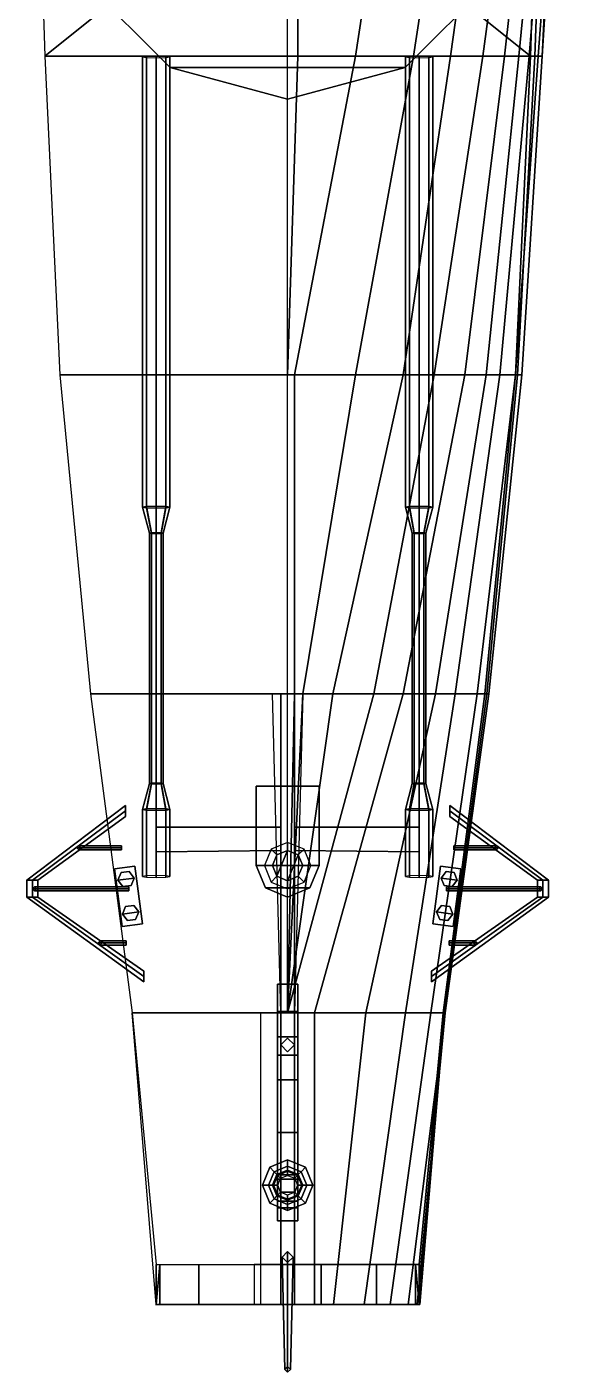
# Model space of a CAD drawing. Extents: x -4.1 to 4.7, y -49.9 to 48.9.
# Drawn here: x -3.81 to 4.01, y -49.92 to -30.26 of the extents above; entities that cross this region are included whole.
import ezdxf

# ---------------------------------------------------------------- set-up
doc = ezdxf.new("R2010")
doc.units = 0
doc.layers.get('0').update_dxf_attribs({"linetype": 'CONTINUOUS'})
doc.layers.add('DECK', color=3, linetype='CONTINUOUS')
doc.layers.add('SUPERSTRUCTURE', color=2, linetype='CONTINUOUS')

msp = doc.modelspace()

# ---------------------------------------------------------------- linework, layer by layer
for points in [[(0, -30.69, -2.18), (0, -26.03, -2.72), (0.15, -26.03, -2.69), (0.15, -30.69, -2.15)], [(0.15, -30.69, -2.15), (0.15, -26.03, -2.69), (1.7, -26.03, -2.31), (0.99, -30.69, -1.98)], [(0.99, -30.69, -1.98), (1.7, -26.03, -2.31), (2.55, -26.03, -1.96), (1.84, -30.69, -1.75)], [(1.84, -30.69, -1.75), (2.55, -26.03, -1.96), (3.03, -26.03, -1.65), (2.38, -30.69, -1.51)], [(2.38, -30.69, -1.51), (3.03, -26.03, -1.65), (3.48, -26.03, -1.16), (2.85, -30.69, -1.16)], [(2.85, -30.69, -1.16), (3.48, -26.03, -1.16), (3.69, -26.03, -0.83), (3.17, -30.69, -0.83)], [(3.17, -30.69, -0.83), (3.69, -26.03, -0.83), (3.83, -26.03, -0.53), (3.38, -30.69, -0.53)], [(3.38, -30.69, -0.53), (3.83, -26.03, -0.53), (3.91, -26.03, -0.25), (3.53, -30.69, -0.25)], [(3.53, -30.69, -0.25), (3.91, -26.03, -0.25), (4.01, -26.03, 0.25), (3.66, -30.69, 0.25)], [(3.61, -30.69, 2.2), (3.78, -26.03, 2.2), (3.7, -26.03, 2.43), (3.55, -30.69, 2.47)], [(3.55, -30.69, 2.47), (3.7, -26.03, 2.43), (3.7, -26.03, 2.52), (3.55, -30.69, 2.56)], [(3.72, -30.69, 1.35), (3.95, -26.03, 1.35), (3.78, -26.03, 2.2), (3.61, -30.69, 2.2)], [(3.66, -30.69, 0.25), (4.01, -26.03, 0.25), (4.01, -26.03, 0.77), (3.72, -30.69, 0.77)], [(3.72, -30.69, 0.77), (4.01, -26.03, 0.77), (3.95, -26.03, 1.35), (3.72, -30.69, 1.35)], [(-2.061, -37.271, -2.065), (-2.12, -37.281, -1.923), (-2.12, -30.707, -1.464), (-2.061, -30.697, -1.605)], [(-2.12, -37.281, -1.923), (-2.061, -37.291, -1.782), (-2.061, -30.717, -1.323), (-2.12, -30.707, -1.464)], [(-1.92, -37.267, -2.123), (-2.061, -37.271, -2.065), (-2.061, -30.697, -1.605), (-1.92, -30.693, -1.663)], [(-2.061, -37.291, -1.782), (-1.92, -37.295, -1.724), (-1.92, -30.721, -1.264), (-2.061, -30.717, -1.323)], [(-1.779, -37.271, -2.065), (-1.92, -37.267, -2.123), (-1.92, -30.693, -1.663), (-1.779, -30.697, -1.605)], [(-1.92, -37.295, -1.724), (-1.779, -37.291, -1.782), (-1.779, -30.717, -1.323), (-1.92, -30.721, -1.264)], [(-1.72, -37.281, -1.923), (-1.779, -37.271, -2.065), (-1.779, -30.697, -1.605), (-1.72, -30.707, -1.464)], [(-1.779, -37.291, -1.782), (-1.72, -37.281, -1.923), (-1.72, -30.707, -1.464), (-1.779, -30.717, -1.323)], [(0, -35.35, -1.68), (0.15, -30.69, -2.15), (0.99, -30.69, -1.98), (0.1, -35.35, -1.67)], [(0, -35.35, -1.68), (0, -30.69, -2.18), (0.15, -30.69, -2.15), (0, -35.35, -1.68)], [(0.1, -35.35, -1.67), (0.99, -30.69, -1.98), (1.84, -30.69, -1.75), (0.99, -35.35, -1.51)], [(0.99, -35.35, -1.51), (1.84, -30.69, -1.75), (2.38, -30.69, -1.51), (1.69, -35.35, -1.35)], [(1.69, -35.35, -1.35), (2.38, -30.69, -1.51), (2.85, -30.69, -1.16), (2.14, -35.35, -1.16)], [(1.779, -37.271, -2.065), (1.72, -37.281, -1.923), (1.72, -30.707, -1.464), (1.779, -30.697, -1.605)], [(1.72, -37.281, -1.923), (1.779, -37.291, -1.782), (1.779, -30.717, -1.323), (1.72, -30.707, -1.464)], [(1.92, -37.267, -2.123), (1.779, -37.271, -2.065), (1.779, -30.697, -1.605), (1.92, -30.693, -1.663)], [(1.779, -37.291, -1.782), (1.92, -37.295, -1.724), (1.92, -30.721, -1.264), (1.779, -30.717, -1.323)], [(2.061, -37.271, -2.065), (1.92, -37.267, -2.123), (1.92, -30.693, -1.663), (2.061, -30.697, -1.605)], [(1.92, -37.295, -1.724), (2.061, -37.291, -1.782), (2.061, -30.717, -1.323), (1.92, -30.721, -1.264)], [(2.12, -37.281, -1.923), (2.061, -37.271, -2.065), (2.061, -30.697, -1.605), (2.12, -30.707, -1.464)], [(2.061, -37.291, -1.782), (2.12, -37.281, -1.923), (2.12, -30.707, -1.464), (2.061, -30.717, -1.323)], [(2.14, -35.35, -1.16), (2.85, -30.69, -1.16), (3.17, -30.69, -0.83), (2.59, -35.35, -0.83)], [(2.59, -35.35, -0.83), (3.17, -30.69, -0.83), (3.38, -30.69, -0.53), (2.9, -35.35, -0.53)], [(2.9, -35.35, -0.53), (3.38, -30.69, -0.53), (3.53, -30.69, -0.25), (3.1, -35.35, -0.25)], [(3.1, -35.35, -0.25), (3.53, -30.69, -0.25), (3.66, -30.69, 0.25), (3.33, -35.35, 0.25)], [(3.36, -35.35, 2.2), (3.61, -30.69, 2.2), (3.55, -30.69, 2.47), (3.33, -35.35, 2.49)], [(3.33, -35.35, 2.49), (3.55, -30.69, 2.47), (3.55, -30.69, 2.56), (3.33, -35.35, 2.58)], [(3.33, -35.35, 0.25), (3.66, -30.69, 0.25), (3.72, -30.69, 0.77), (3.42, -35.35, 0.77)], [(3.42, -35.35, 1.35), (3.72, -30.69, 1.35), (3.61, -30.69, 2.2), (3.36, -35.35, 2.2)], [(3.42, -35.35, 0.77), (3.72, -30.69, 0.77), (3.72, -30.69, 1.35), (3.42, -35.35, 1.35)], [(0, -40.01, -1.33), (0, -35.35, -1.68), (0.1, -35.35, -1.67), (0.1, -40.01, -1.33)], [(0.1, -40.01, -1.33), (0.1, -35.35, -1.67), (0.99, -35.35, -1.51), (0.22, -40.01, -1.15)], [(0.22, -40.01, -1.15), (0.99, -35.35, -1.51), (1.69, -35.35, -1.35), (0.66, -40.01, -1.04)], [(0.66, -40.01, -1.04), (1.69, -35.35, -1.35), (2.14, -35.35, -1.16), (1.26, -40.01, -0.89)], [(1.26, -40.01, -0.89), (2.14, -35.35, -1.16), (2.59, -35.35, -0.83), (1.69, -40.01, -0.76)], [(1.69, -40.01, -0.76), (2.59, -35.35, -0.83), (2.9, -35.35, -0.53), (2.16, -40.01, -0.53)], [(2.16, -40.01, -0.53), (2.9, -35.35, -0.53), (3.1, -35.35, -0.25), (2.45, -40.01, -0.25)], [(2.45, -40.01, -0.25), (3.1, -35.35, -0.25), (3.33, -35.35, 0.25), (2.77, -40.01, 0.25)], [(2.77, -40.01, 0.25), (3.33, -35.35, 0.25), (3.42, -35.35, 0.77), (2.94, -40.01, 0.83)], [(2.91, -40.01, 2.2), (3.36, -35.35, 2.2), (3.33, -35.35, 2.49), (2.88, -40.01, 2.55)], [(2.88, -40.01, 2.55), (3.33, -35.35, 2.49), (3.33, -35.35, 2.58), (2.88, -40.01, 2.64)], [(2.94, -40.01, 1.45), (3.42, -35.35, 1.35), (3.36, -35.35, 2.2), (2.91, -40.01, 2.2)], [(2.94, -40.01, 0.83), (3.42, -35.35, 0.77), (3.42, -35.35, 1.35), (2.94, -40.01, 1.45)], [(-2.12, -37.281, -1.923), (-2.061, -37.271, -2.065), (-1.991, -37.655, -2.021), (-2.02, -37.66, -1.95)], [(-2.061, -37.291, -1.782), (-2.12, -37.281, -1.923), (-2.02, -37.66, -1.95), (-1.991, -37.665, -1.879)], [(-2.061, -37.271, -2.065), (-1.92, -37.267, -2.123), (-1.92, -37.653, -2.05), (-1.991, -37.655, -2.021)], [(-1.92, -37.295, -1.724), (-2.061, -37.291, -1.782), (-1.991, -37.665, -1.879), (-1.92, -37.667, -1.85)], [(-1.92, -37.267, -2.123), (-1.779, -37.271, -2.065), (-1.849, -37.655, -2.021), (-1.92, -37.653, -2.05)], [(-1.779, -37.291, -1.782), (-1.92, -37.295, -1.724), (-1.92, -37.667, -1.85), (-1.849, -37.665, -1.879)], [(-1.779, -37.271, -2.065), (-1.72, -37.281, -1.923), (-1.82, -37.66, -1.95), (-1.849, -37.655, -2.021)], [(-1.72, -37.281, -1.923), (-1.779, -37.291, -1.782), (-1.849, -37.665, -1.879), (-1.82, -37.66, -1.95)], [(1.72, -37.281, -1.923), (1.779, -37.271, -2.065), (1.849, -37.655, -2.021), (1.82, -37.66, -1.95)], [(1.779, -37.291, -1.782), (1.72, -37.281, -1.923), (1.82, -37.66, -1.95), (1.849, -37.665, -1.879)], [(1.779, -37.271, -2.065), (1.92, -37.267, -2.123), (1.92, -37.653, -2.05), (1.849, -37.655, -2.021)], [(1.92, -37.295, -1.724), (1.779, -37.291, -1.782), (1.849, -37.665, -1.879), (1.92, -37.667, -1.85)], [(1.92, -37.267, -2.123), (2.061, -37.271, -2.065), (1.991, -37.655, -2.021), (1.92, -37.653, -2.05)], [(2.061, -37.291, -1.782), (1.92, -37.295, -1.724), (1.92, -37.667, -1.85), (1.991, -37.665, -1.879)], [(2.061, -37.271, -2.065), (2.12, -37.281, -1.923), (2.02, -37.66, -1.95), (1.991, -37.655, -2.021)], [(2.12, -37.281, -1.923), (2.061, -37.291, -1.782), (1.991, -37.665, -1.879), (2.02, -37.66, -1.95)], [(-1.991, -41.316, -2.277), (-2.02, -41.321, -2.206), (-2.02, -37.66, -1.95), (-1.991, -37.655, -2.021)], [(-2.02, -41.321, -2.206), (-1.991, -41.326, -2.135), (-1.991, -37.665, -1.879), (-2.02, -37.66, -1.95)], [(-1.92, -41.314, -2.306), (-1.991, -41.316, -2.277), (-1.991, -37.655, -2.021), (-1.92, -37.653, -2.05)], [(-1.991, -41.326, -2.135), (-1.92, -41.328, -2.106), (-1.92, -37.667, -1.85), (-1.991, -37.665, -1.879)], [(-1.849, -41.316, -2.277), (-1.92, -41.314, -2.306), (-1.92, -37.653, -2.05), (-1.849, -37.655, -2.021)], [(-1.92, -41.328, -2.106), (-1.849, -41.326, -2.135), (-1.849, -37.665, -1.879), (-1.92, -37.667, -1.85)], [(-1.82, -41.321, -2.206), (-1.849, -41.316, -2.277), (-1.849, -37.655, -2.021), (-1.82, -37.66, -1.95)], [(-1.849, -41.326, -2.135), (-1.82, -41.321, -2.206), (-1.82, -37.66, -1.95), (-1.849, -37.665, -1.879)], [(1.849, -41.316, -2.277), (1.82, -41.321, -2.206), (1.82, -37.66, -1.95), (1.849, -37.655, -2.021)], [(1.82, -41.321, -2.206), (1.849, -41.326, -2.135), (1.849, -37.665, -1.879), (1.82, -37.66, -1.95)], [(1.92, -41.314, -2.306), (1.849, -41.316, -2.277), (1.849, -37.655, -2.021), (1.92, -37.653, -2.05)], [(1.849, -41.326, -2.135), (1.92, -41.328, -2.106), (1.92, -37.667, -1.85), (1.849, -37.665, -1.879)], [(1.991, -41.316, -2.277), (1.92, -41.314, -2.306), (1.92, -37.653, -2.05), (1.991, -37.655, -2.021)], [(1.92, -41.328, -2.106), (1.991, -41.326, -2.135), (1.991, -37.665, -1.879), (1.92, -37.667, -1.85)], [(2.02, -41.321, -2.206), (1.991, -41.316, -2.277), (1.991, -37.655, -2.021), (2.02, -37.66, -1.95)], [(1.991, -41.326, -2.135), (2.02, -41.321, -2.206), (2.02, -37.66, -1.95), (1.991, -37.665, -1.879)], [(-0.22, -40.01, -1.15), (-0.1, -40.01, -1.33), (-0.1, -44.67, -0.76), (-0.1, -44.67, -0.28)], [(-0.1, -44.67, -0.76), (-0.1, -40.01, -1.33), (0.1, -40.01, -1.33), (0.1, -44.67, -0.76)], [(0, -44.67, -0.3), (1.26, -40.01, -0.89), (1.69, -40.01, -0.76), (0.39, -44.67, -0.28)], [(0, -44.67, -0.3), (0.66, -40.01, -1.04), (1.26, -40.01, -0.89), (0, -44.67, -0.3)], [(0, -44.67, -0.3), (0.22, -40.01, -1.15), (0.66, -40.01, -1.04), (0, -44.67, -0.3)], [(0, -44.67, -0.3), (0.1, -40.01, -1.33), (0.22, -40.01, -1.15), (0, -44.67, -0.3)], [(0, -44.67, -0.3), (0, -40.01, -1.33), (0.1, -40.01, -1.33), (0, -44.67, -0.3)], [(0.1, -44.67, -0.76), (0.1, -40.01, -1.33), (0.22, -40.01, -1.15), (0.1, -44.67, -0.28)], [(0.39, -44.67, -0.28), (1.69, -40.01, -0.76), (2.16, -40.01, -0.53), (1.14, -44.67, -0.16)], [(1.14, -44.67, -0.16), (2.16, -40.01, -0.53), (2.45, -40.01, -0.25), (1.72, -44.67, 0.2)], [(1.72, -44.67, 0.2), (2.45, -40.01, -0.25), (2.77, -40.01, 0.25), (2.09, -44.67, 0.65)], [(2.09, -44.67, 0.65), (2.77, -40.01, 0.25), (2.94, -40.01, 0.83), (2.3, -44.67, 1.25)], [(2.27, -44.67, 2.61), (2.88, -40.01, 2.55), (2.88, -40.01, 2.64), (2.27, -44.67, 2.72)], [(2.29, -44.67, 2.2), (2.91, -40.01, 2.2), (2.88, -40.01, 2.55), (2.27, -44.67, 2.61)], [(2.3, -44.67, 1.45), (2.94, -40.01, 1.45), (2.91, -40.01, 2.2), (2.29, -44.67, 2.2)], [(2.3, -44.67, 1.25), (2.94, -40.01, 0.83), (2.94, -40.01, 1.45), (2.3, -44.67, 1.45)], [(-2.061, -41.69, -2.374), (-2.12, -41.7, -2.233), (-2.02, -41.321, -2.206), (-1.991, -41.316, -2.277)], [(-2.12, -41.7, -2.233), (-2.061, -41.71, -2.091), (-1.991, -41.326, -2.135), (-2.02, -41.321, -2.206)], [(-1.92, -41.686, -2.432), (-2.061, -41.69, -2.374), (-1.991, -41.316, -2.277), (-1.92, -41.314, -2.306)], [(-2.061, -41.71, -2.091), (-1.92, -41.714, -2.033), (-1.92, -41.328, -2.106), (-1.991, -41.326, -2.135)], [(-1.779, -41.69, -2.374), (-1.92, -41.686, -2.432), (-1.92, -41.314, -2.306), (-1.849, -41.316, -2.277)], [(-1.92, -41.714, -2.033), (-1.779, -41.71, -2.091), (-1.849, -41.326, -2.135), (-1.92, -41.328, -2.106)], [(-1.72, -41.7, -2.233), (-1.779, -41.69, -2.374), (-1.849, -41.316, -2.277), (-1.82, -41.321, -2.206)], [(-1.779, -41.71, -2.091), (-1.72, -41.7, -2.233), (-1.82, -41.321, -2.206), (-1.849, -41.326, -2.135)], [(-0.46, -41.36, 2.81), (-0.46, -41.36, 2.66), (-0.46, -42.52, 2.68), (-0.46, -42.52, 2.81)], [(0.46, -41.36, 2.81), (0.46, -41.36, 2.66), (-0.46, -41.36, 2.66), (-0.46, -41.36, 2.81)], [(0.46, -42.52, 2.81), (0.46, -41.36, 2.81), (-0.46, -41.36, 2.81), (-0.46, -42.52, 2.81)], [(0.46, -42.52, 2.68), (0.46, -41.36, 2.66), (0.46, -41.36, 2.81), (0.46, -42.52, 2.81)], [(1.779, -41.69, -2.374), (1.72, -41.7, -2.233), (1.82, -41.321, -2.206), (1.849, -41.316, -2.277)], [(1.72, -41.7, -2.233), (1.779, -41.71, -2.091), (1.849, -41.326, -2.135), (1.82, -41.321, -2.206)], [(1.92, -41.686, -2.432), (1.779, -41.69, -2.374), (1.849, -41.316, -2.277), (1.92, -41.314, -2.306)], [(1.779, -41.71, -2.091), (1.92, -41.714, -2.033), (1.92, -41.328, -2.106), (1.849, -41.326, -2.135)], [(2.061, -41.69, -2.374), (1.92, -41.686, -2.432), (1.92, -41.314, -2.306), (1.991, -41.316, -2.277)], [(1.92, -41.714, -2.033), (2.061, -41.71, -2.091), (1.991, -41.326, -2.135), (1.92, -41.328, -2.106)], [(2.12, -41.7, -2.233), (2.061, -41.69, -2.374), (1.991, -41.316, -2.277), (2.02, -41.321, -2.206)], [(2.061, -41.71, -2.091), (2.12, -41.7, -2.233), (2.02, -41.321, -2.206), (1.991, -41.326, -2.135)], [(-3.81, -42.73, 0.59), (-3.73, -42.73, 0.67), (-2.37, -41.72, 0.67), (-2.37, -41.64, 0.59)], [(-3.73, -42.73, 0.51), (-3.81, -42.73, 0.59), (-2.37, -41.64, 0.59), (-2.37, -41.72, 0.51)], [(3.81, -42.73, 0.59), (3.73, -42.73, 0.51), (2.37, -41.72, 0.51), (2.37, -41.64, 0.59)], [(3.73, -42.73, 0.67), (3.81, -42.73, 0.59), (2.37, -41.64, 0.59), (2.37, -41.72, 0.67)], [(-3.73, -42.73, 0.67), (-3.65, -42.73, 0.59), (-2.37, -41.8, 0.59), (-2.37, -41.72, 0.67)], [(-3.65, -42.73, 0.59), (-3.73, -42.73, 0.51), (-2.37, -41.72, 0.51), (-2.37, -41.8, 0.59)], [(-2.061, -42.668, -2.442), (-2.12, -42.678, -2.301), (-2.12, -41.7, -2.233), (-2.061, -41.69, -2.374)], [(-2.12, -42.678, -2.301), (-2.061, -42.688, -2.16), (-2.061, -41.71, -2.091), (-2.12, -41.7, -2.233)], [(-1.92, -42.664, -2.5), (-2.061, -42.668, -2.442), (-2.061, -41.69, -2.374), (-1.92, -41.686, -2.432)], [(-2.061, -42.688, -2.16), (-1.92, -42.692, -2.101), (-1.92, -41.714, -2.033), (-2.061, -41.71, -2.091)], [(-1.779, -42.668, -2.442), (-1.92, -42.664, -2.5), (-1.92, -41.686, -2.432), (-1.779, -41.69, -2.374)], [(-1.92, -42.692, -2.101), (-1.779, -42.688, -2.16), (-1.779, -41.71, -2.091), (-1.92, -41.714, -2.033)], [(-1.72, -42.678, -2.301), (-1.779, -42.668, -2.442), (-1.779, -41.69, -2.374), (-1.72, -41.7, -2.233)], [(-1.779, -42.688, -2.16), (-1.72, -42.678, -2.301), (-1.72, -41.7, -2.233), (-1.779, -41.71, -2.091)], [(1.779, -42.668, -2.442), (1.72, -42.678, -2.301), (1.72, -41.7, -2.233), (1.779, -41.69, -2.374)], [(1.72, -42.678, -2.301), (1.779, -42.688, -2.16), (1.779, -41.71, -2.091), (1.72, -41.7, -2.233)], [(1.92, -42.664, -2.5), (1.779, -42.668, -2.442), (1.779, -41.69, -2.374), (1.92, -41.686, -2.432)], [(1.779, -42.688, -2.16), (1.92, -42.692, -2.101), (1.92, -41.714, -2.033), (1.779, -41.71, -2.091)], [(2.061, -42.668, -2.442), (1.92, -42.664, -2.5), (1.92, -41.686, -2.432), (2.061, -41.69, -2.374)], [(1.92, -42.692, -2.101), (2.061, -42.688, -2.16), (2.061, -41.71, -2.091), (1.92, -41.714, -2.033)], [(2.12, -42.678, -2.301), (2.061, -42.668, -2.442), (2.061, -41.69, -2.374), (2.12, -41.7, -2.233)], [(2.061, -42.688, -2.16), (2.12, -42.678, -2.301), (2.12, -41.7, -2.233), (2.061, -41.71, -2.091)], [(3.73, -42.73, 0.51), (3.65, -42.73, 0.59), (2.37, -41.8, 0.59), (2.37, -41.72, 0.51)], [(3.65, -42.73, 0.59), (3.73, -42.73, 0.67), (2.37, -41.72, 0.67), (2.37, -41.8, 0.59)], [(-1.92, -42.32, -2.08), (-1.92, -41.96, -2.06), (-0.1, -41.96, -0.94), (-0.1, -42.3, -0.94)], [(-0.1, -42.3, -0.94), (-0.1, -41.96, -0.94), (-1.92, -41.96, -2.06), (-1.92, -42.32, -2.08)], [(1.92, -42.32, -2.08), (1.92, -41.96, -2.06), (0.1, -41.96, -0.94), (0.1, -42.3, -0.94)], [(0.1, -42.3, -0.94), (0.1, -41.96, -0.94), (1.92, -41.96, -2.06), (1.92, -42.32, -2.08)], [(-3.05, -42.23, 0.64), (-3.08, -42.26, 0.67), (-2.43, -42.26, 1.45), (-2.43, -42.23, 1.42)], [(-3.02, -42.26, 0.61), (-3.05, -42.23, 0.64), (-2.43, -42.23, 1.42), (-2.43, -42.26, 1.39)], [(0, -42.18, 2.81), (-0.24, -42.28, 2.81), (-0.156, -42.364, 2.97), (0, -42.3, 2.97)], [(0.24, -42.28, 2.81), (0, -42.18, 2.81), (0, -42.3, 2.97), (0.156, -42.364, 2.97)], [(3.08, -42.26, 0.67), (3.05, -42.23, 0.64), (2.43, -42.23, 1.42), (2.43, -42.26, 1.45)], [(3.05, -42.23, 0.64), (3.02, -42.26, 0.61), (2.43, -42.26, 1.39), (2.43, -42.23, 1.42)], [(-3.08, -42.26, 0.67), (-3.05, -42.29, 0.64), (-2.43, -42.29, 1.42), (-2.43, -42.26, 1.45)], [(-3.05, -42.29, 0.64), (-3.02, -42.26, 0.61), (-2.43, -42.26, 1.39), (-2.43, -42.29, 1.42)], [(-0.24, -42.28, 2.81), (-0.34, -42.52, 2.81), (-0.22, -42.52, 2.97), (-0.156, -42.364, 2.97)], [(-0.156, -42.676, 3.11), (0, -42.3, 3.11), (-0.156, -42.364, 3.11), (-0.22, -42.52, 3.11)], [(-0.156, -42.364, 2.97), (-0.22, -42.52, 2.97), (-0.22, -42.52, 3.11), (-0.156, -42.364, 3.11)], [(0, -42.3, 2.97), (-0.156, -42.364, 2.97), (-0.156, -42.364, 3.11), (0, -42.3, 3.11)], [(0, -42.74, 3.11), (0.156, -42.364, 3.11), (0, -42.3, 3.11), (-0.156, -42.676, 3.11)], [(0.156, -42.364, 2.97), (0, -42.3, 2.97), (0, -42.3, 3.11), (0.156, -42.364, 3.11)], [(0.156, -42.676, 3.11), (0.22, -42.52, 3.11), (0.156, -42.364, 3.11), (0, -42.74, 3.11)], [(0.34, -42.52, 2.81), (0.24, -42.28, 2.81), (0.156, -42.364, 2.97), (0.22, -42.52, 2.97)], [(0.22, -42.52, 2.97), (0.156, -42.364, 2.97), (0.156, -42.364, 3.11), (0.22, -42.52, 3.11)], [(3.02, -42.26, 0.61), (3.05, -42.29, 0.64), (2.43, -42.29, 1.42), (2.43, -42.26, 1.39)], [(3.05, -42.29, 0.64), (3.08, -42.26, 0.67), (2.43, -42.26, 1.45), (2.43, -42.29, 1.42)], [(-2.42, -43.41, 2.79), (-2.123, -43.371, 2.79), (-2.234, -42.528, 2.79), (-2.531, -42.567, 2.79)], [(-2.531, -42.567, 2.79), (-2.234, -42.528, 2.79), (-2.234, -42.528, 2.68), (-2.531, -42.567, 2.68)], [(-2.531, -42.567, 2.68), (-2.42, -43.41, 2.68), (-2.42, -43.41, 2.79), (-2.531, -42.567, 2.79)], [(-2.314, -42.605, 3.19), (-2.433, -42.621, 3.19), (-2.479, -42.732, 3.19), (-2.241, -42.701, 3.19)], [(-2.433, -42.621, 2.79), (-2.479, -42.732, 2.79), (-2.479, -42.732, 3.19), (-2.433, -42.621, 3.19)], [(-2.314, -42.605, 2.79), (-2.433, -42.621, 2.79), (-2.433, -42.621, 3.19), (-2.314, -42.605, 3.19)], [(-2.241, -42.701, 2.79), (-2.314, -42.605, 2.79), (-2.314, -42.605, 3.19), (-2.241, -42.701, 3.19)], [(-2.234, -42.528, 2.79), (-2.123, -43.371, 2.79), (-2.123, -43.371, 2.68), (-2.234, -42.528, 2.68)], [(-0.46, -42.52, 2.81), (-0.325, -42.845, 2.81), (0.325, -42.845, 2.81), (0.46, -42.52, 2.81)], [(-0.46, -42.52, 2.68), (-0.325, -42.845, 2.68), (-0.325, -42.845, 2.81), (-0.46, -42.52, 2.81)], [(-0.34, -42.52, 2.81), (-0.24, -42.76, 2.81), (-0.156, -42.676, 2.97), (-0.22, -42.52, 2.97)], [(-0.22, -42.52, 2.97), (-0.156, -42.676, 2.97), (-0.156, -42.676, 3.11), (-0.22, -42.52, 3.11)], [(0.156, -42.676, 2.97), (0.22, -42.52, 2.97), (0.22, -42.52, 3.11), (0.156, -42.676, 3.11)], [(0.24, -42.76, 2.81), (0.34, -42.52, 2.81), (0.22, -42.52, 2.97), (0.156, -42.676, 2.97)], [(0.325, -42.845, 2.68), (0.46, -42.52, 2.68), (0.46, -42.52, 2.81), (0.325, -42.845, 2.81)], [(2.123, -43.371, 2.79), (2.42, -43.41, 2.79), (2.531, -42.567, 2.79), (2.234, -42.528, 2.79)], [(2.234, -42.528, 2.68), (2.123, -43.371, 2.68), (2.123, -43.371, 2.79), (2.234, -42.528, 2.79)], [(2.234, -42.528, 2.79), (2.531, -42.567, 2.79), (2.531, -42.567, 2.68), (2.234, -42.528, 2.68)], [(2.433, -42.621, 3.19), (2.314, -42.605, 3.19), (2.241, -42.701, 3.19), (2.479, -42.732, 3.19)], [(2.314, -42.605, 2.79), (2.241, -42.701, 2.79), (2.241, -42.701, 3.19), (2.314, -42.605, 3.19)], [(2.433, -42.621, 2.79), (2.314, -42.605, 2.79), (2.314, -42.605, 3.19), (2.433, -42.621, 3.19)], [(2.531, -42.567, 2.79), (2.42, -43.41, 2.79), (2.42, -43.41, 2.68), (2.531, -42.567, 2.68)], [(2.479, -42.732, 2.79), (2.433, -42.621, 2.79), (2.433, -42.621, 3.19), (2.479, -42.732, 3.19)], [(-3.81, -42.98, 0.59), (-3.73, -42.98, 0.67), (-3.73, -42.73, 0.67), (-3.81, -42.73, 0.59)], [(-3.73, -42.98, 0.51), (-3.81, -42.98, 0.59), (-3.81, -42.73, 0.59), (-3.73, -42.73, 0.51)], [(-3.73, -42.98, 0.67), (-3.65, -42.98, 0.59), (-3.65, -42.73, 0.59), (-3.73, -42.73, 0.67)], [(-3.65, -42.98, 0.59), (-3.73, -42.98, 0.51), (-3.73, -42.73, 0.51), (-3.65, -42.73, 0.59)], [(-3.7, -42.83, 0.64), (-3.73, -42.86, 0.67), (-2.32, -42.86, 1.45), (-2.32, -42.83, 1.42)], [(-3.67, -42.86, 0.61), (-3.7, -42.83, 0.64), (-2.32, -42.83, 1.42), (-2.32, -42.86, 1.39)], [(-2.241, -42.701, 3.19), (-2.479, -42.732, 3.19), (-2.406, -42.827, 3.19), (-2.287, -42.811, 3.19)], [(-2.479, -42.732, 2.79), (-2.406, -42.827, 2.79), (-2.406, -42.827, 3.19), (-2.479, -42.732, 3.19)], [(-2.406, -42.827, 2.79), (-2.287, -42.811, 2.79), (-2.287, -42.811, 3.19), (-2.406, -42.827, 3.19)], [(-2.287, -42.811, 2.79), (-2.241, -42.701, 2.79), (-2.241, -42.701, 3.19), (-2.287, -42.811, 3.19)], [(-0.325, -42.845, 2.68), (0, -42.98, 2.68), (0, -42.98, 2.81), (-0.325, -42.845, 2.81)], [(-0.325, -42.845, 2.81), (0, -42.98, 2.81), (0, -42.98, 2.81), (0.325, -42.845, 2.81)], [(-0.24, -42.76, 2.81), (0, -42.86, 2.81), (0, -42.74, 2.97), (-0.156, -42.676, 2.97)], [(-0.156, -42.676, 2.97), (0, -42.74, 2.97), (0, -42.74, 3.11), (-0.156, -42.676, 3.11)], [(0, -42.74, 2.97), (0.156, -42.676, 2.97), (0.156, -42.676, 3.11), (0, -42.74, 3.11)], [(0, -42.86, 2.81), (0.24, -42.76, 2.81), (0.156, -42.676, 2.97), (0, -42.74, 2.97)], [(0, -42.98, 2.68), (0.325, -42.845, 2.68), (0.325, -42.845, 2.81), (0, -42.98, 2.81)], [(2.479, -42.732, 3.19), (2.241, -42.701, 3.19), (2.287, -42.811, 3.19), (2.406, -42.827, 3.19)], [(2.241, -42.701, 2.79), (2.287, -42.811, 2.79), (2.287, -42.811, 3.19), (2.241, -42.701, 3.19)], [(2.287, -42.811, 2.79), (2.406, -42.827, 2.79), (2.406, -42.827, 3.19), (2.287, -42.811, 3.19)], [(3.73, -42.86, 0.67), (3.7, -42.83, 0.64), (2.32, -42.83, 1.42), (2.32, -42.86, 1.45)], [(3.7, -42.83, 0.64), (3.67, -42.86, 0.61), (2.32, -42.86, 1.39), (2.32, -42.83, 1.42)], [(2.406, -42.827, 2.79), (2.479, -42.732, 2.79), (2.479, -42.732, 3.19), (2.406, -42.827, 3.19)], [(3.73, -42.98, 0.51), (3.65, -42.98, 0.59), (3.65, -42.73, 0.59), (3.73, -42.73, 0.51)], [(3.65, -42.98, 0.59), (3.73, -42.98, 0.67), (3.73, -42.73, 0.67), (3.65, -42.73, 0.59)], [(3.81, -42.98, 0.59), (3.73, -42.98, 0.51), (3.73, -42.73, 0.51), (3.81, -42.73, 0.59)], [(3.73, -42.98, 0.67), (3.81, -42.98, 0.59), (3.81, -42.73, 0.59), (3.73, -42.73, 0.67)], [(-2.1, -44.22, 0.59), (-2.1, -44.14, 0.67), (-3.73, -42.98, 0.67), (-3.81, -42.98, 0.59)], [(-2.1, -44.14, 0.51), (-2.1, -44.22, 0.59), (-3.81, -42.98, 0.59), (-3.73, -42.98, 0.51)], [(-3.73, -42.86, 0.67), (-3.7, -42.89, 0.64), (-2.32, -42.89, 1.42), (-2.32, -42.86, 1.45)], [(-2.1, -44.14, 0.67), (-2.1, -44.06, 0.59), (-3.65, -42.98, 0.59), (-3.73, -42.98, 0.67)], [(-2.1, -44.06, 0.59), (-2.1, -44.14, 0.51), (-3.73, -42.98, 0.51), (-3.65, -42.98, 0.59)], [(-3.7, -42.89, 0.64), (-3.67, -42.86, 0.61), (-2.32, -42.86, 1.39), (-2.32, -42.89, 1.42)], [(2.1, -44.22, 0.59), (2.1, -44.14, 0.51), (3.73, -42.98, 0.51), (3.81, -42.98, 0.59)], [(2.1, -44.14, 0.51), (2.1, -44.06, 0.59), (3.65, -42.98, 0.59), (3.73, -42.98, 0.51)], [(2.1, -44.06, 0.59), (2.1, -44.14, 0.67), (3.73, -42.98, 0.67), (3.65, -42.98, 0.59)], [(2.1, -44.14, 0.67), (2.1, -44.22, 0.59), (3.81, -42.98, 0.59), (3.73, -42.98, 0.67)], [(3.67, -42.86, 0.61), (3.7, -42.89, 0.64), (2.32, -42.89, 1.42), (2.32, -42.86, 1.39)], [(3.7, -42.89, 0.64), (3.73, -42.86, 0.67), (2.32, -42.86, 1.45), (2.32, -42.89, 1.42)], [(-2.249, -43.101, 3.19), (-2.368, -43.117, 3.19), (-2.414, -43.228, 3.19), (-2.176, -43.196, 3.19)], [(-2.368, -43.117, 2.79), (-2.414, -43.228, 2.79), (-2.414, -43.228, 3.19), (-2.368, -43.117, 3.19)], [(-2.176, -43.196, 3.19), (-2.414, -43.228, 3.19), (-2.341, -43.323, 3.19), (-2.222, -43.307, 3.19)], [(-2.414, -43.228, 2.79), (-2.341, -43.323, 2.79), (-2.341, -43.323, 3.19), (-2.414, -43.228, 3.19)], [(-2.249, -43.101, 2.79), (-2.368, -43.117, 2.79), (-2.368, -43.117, 3.19), (-2.249, -43.101, 3.19)], [(-2.176, -43.196, 2.79), (-2.249, -43.101, 2.79), (-2.249, -43.101, 3.19), (-2.176, -43.196, 3.19)], [(-2.222, -43.307, 2.79), (-2.176, -43.196, 2.79), (-2.176, -43.196, 3.19), (-2.222, -43.307, 3.19)], [(2.368, -43.117, 3.19), (2.249, -43.101, 3.19), (2.176, -43.196, 3.19), (2.414, -43.228, 3.19)], [(2.249, -43.101, 2.79), (2.176, -43.196, 2.79), (2.176, -43.196, 3.19), (2.249, -43.101, 3.19)], [(2.414, -43.228, 3.19), (2.176, -43.196, 3.19), (2.222, -43.307, 3.19), (2.341, -43.323, 3.19)], [(2.176, -43.196, 2.79), (2.222, -43.307, 2.79), (2.222, -43.307, 3.19), (2.176, -43.196, 3.19)], [(2.368, -43.117, 2.79), (2.249, -43.101, 2.79), (2.249, -43.101, 3.19), (2.368, -43.117, 3.19)], [(2.341, -43.323, 2.79), (2.414, -43.228, 2.79), (2.414, -43.228, 3.19), (2.341, -43.323, 3.19)], [(2.414, -43.228, 2.79), (2.368, -43.117, 2.79), (2.368, -43.117, 3.19), (2.414, -43.228, 3.19)], [(-2.42, -43.41, 2.68), (-2.123, -43.371, 2.68), (-2.123, -43.371, 2.79), (-2.42, -43.41, 2.79)], [(-2.341, -43.323, 2.79), (-2.222, -43.307, 2.79), (-2.222, -43.307, 3.19), (-2.341, -43.323, 3.19)], [(2.123, -43.371, 2.68), (2.42, -43.41, 2.68), (2.42, -43.41, 2.79), (2.123, -43.371, 2.79)], [(2.222, -43.307, 2.79), (2.341, -43.323, 2.79), (2.341, -43.323, 3.19), (2.222, -43.307, 3.19)], [(-2.74, -43.62, 0.64), (-2.77, -43.65, 0.67), (-2.36, -43.65, 1.45), (-2.36, -43.62, 1.42)], [(-2.71, -43.65, 0.61), (-2.74, -43.62, 0.64), (-2.36, -43.62, 1.42), (-2.36, -43.65, 1.39)], [(2.77, -43.65, 0.67), (2.74, -43.62, 0.64), (2.36, -43.62, 1.42), (2.36, -43.65, 1.45)], [(2.74, -43.62, 0.64), (2.71, -43.65, 0.61), (2.36, -43.65, 1.39), (2.36, -43.62, 1.42)], [(-2.77, -43.65, 0.67), (-2.74, -43.68, 0.64), (-2.36, -43.68, 1.42), (-2.36, -43.65, 1.45)], [(-2.74, -43.68, 0.64), (-2.71, -43.65, 0.61), (-2.36, -43.65, 1.39), (-2.36, -43.68, 1.42)], [(2.71, -43.65, 0.61), (2.74, -43.68, 0.64), (2.36, -43.68, 1.42), (2.36, -43.65, 1.39)], [(2.74, -43.68, 0.64), (2.77, -43.65, 0.67), (2.36, -43.65, 1.45), (2.36, -43.68, 1.42)], [(-0.15, -44.25, -2.34), (-0.15, -44.25, -2.78), (-0.15, -44.65, -3.18), (-0.15, -44.65, -2.01)], [(-0.15, -44.65, -3.18), (-0.15, -44.25, -2.78), (0.15, -44.25, -2.78), (0.15, -44.65, -3.18)], [(0.15, -44.25, -2.34), (0.15, -44.25, -2.78), (-0.15, -44.25, -2.78), (-0.15, -44.25, -2.34)], [(0.15, -44.65, -2.01), (0.15, -44.25, -2.34), (-0.15, -44.25, -2.34), (-0.15, -44.65, -2.01)], [(0.15, -44.65, -3.18), (0.15, -44.25, -2.78), (0.15, -44.25, -2.34), (0.15, -44.65, -2.01)], [(-0.39, -48.93, 0.64), (-0.39, -44.67, -0.28), (0.39, -44.67, -0.28), (0.39, -48.93, 0.64)], [(-0.15, -45.29, -3.18), (-0.15, -44.65, -3.18), (0.15, -44.65, -3.18), (0.15, -45.29, -3.18)], [(-0.15, -44.65, -2.01), (-0.15, -44.65, -3.18), (-0.15, -45.29, -3.18), (-0.15, -45.29, -2.01)], [(0.15, -45.29, -2.01), (0.15, -44.65, -2.01), (-0.15, -44.65, -2.01), (-0.15, -45.29, -2.01)], [(-0.1, -44.67, -0.28), (-0.1, -44.67, -0.76), (-0.1, -47.29, -0.38), (-0.1, -48.93, 0.67)], [(-0.1, -47.29, -0.38), (-0.1, -44.67, -0.76), (0.1, -44.67, -0.76), (0.1, -47.29, -0.38)], [(0.1, -47.29, -0.38), (0.1, -44.67, -0.76), (0.1, -44.67, -0.28), (0.1, -48.93, 0.67)], [(0.15, -45.29, -3.18), (0.15, -44.65, -3.18), (0.15, -44.65, -2.01), (0.15, -45.29, -2.01)], [(0.39, -48.93, 0.64), (0.39, -44.67, -0.28), (1.14, -44.67, -0.16), (0.67, -48.93, 0.67)], [(0.67, -48.93, 0.67), (1.14, -44.67, -0.16), (1.72, -44.67, 0.2), (1.12, -48.93, 0.78)], [(1.12, -48.93, 0.78), (1.72, -44.67, 0.2), (2.09, -44.67, 0.65), (1.5, -48.93, 1.03)], [(1.5, -48.93, 1.03), (2.09, -44.67, 0.65), (2.3, -44.67, 1.25), (1.76, -48.93, 1.4)], [(1.76, -48.93, 1.4), (2.3, -44.67, 1.25), (2.3, -44.67, 1.45), (1.89, -48.93, 1.82)], [(1.89, -48.93, 1.82), (2.3, -44.67, 1.45), (2.29, -44.67, 2.2), (1.93, -48.93, 2.2)], [(1.93, -48.93, 2.2), (2.29, -44.67, 2.2), (2.27, -44.67, 2.61), (1.92, -48.93, 2.63)], [(1.92, -48.93, 2.63), (2.27, -44.67, 2.61), (2.27, -44.67, 2.72), (1.92, -48.93, 2.72)], [(-0.15, -45.02, -0.89), (-0.15, -45.02, -1.54), (-0.15, -45.29, -1.61), (-0.15, -45.65, -0.89)], [(0.15, -45.02, -0.89), (0.15, -45.02, -1.54), (-0.15, -45.02, -1.54), (-0.15, -45.02, -0.89)], [(-0.15, -45.29, -1.61), (-0.15, -45.02, -1.54), (0.15, -45.02, -1.54), (0.15, -45.29, -1.61)], [(0.15, -45.65, -0.89), (0.15, -45.02, -0.89), (-0.15, -45.02, -0.89), (-0.15, -45.65, -0.89)], [(0, -45.04, -0.89), (-0.1, -45.14, -0.89), (-0.1, -45.14, -0.69), (0, -45.04, -0.69)], [(-0.1, -45.14, -0.89), (0, -45.24, -0.89), (0, -45.24, -0.66), (-0.1, -45.14, -0.69)], [(0.1, -45.14, -0.89), (0, -45.04, -0.89), (0, -45.04, -0.69), (0.1, -45.14, -0.69)], [(0, -45.24, -0.89), (0.1, -45.14, -0.89), (0.1, -45.14, -0.69), (0, -45.24, -0.66)], [(0.15, -45.29, -1.61), (0.15, -45.02, -1.54), (0.15, -45.02, -0.89), (0.15, -45.65, -0.89)], [(-0.15, -45.65, -0.89), (-0.15, -45.29, -1.61), (-0.15, -47.42, -0.78), (-0.15, -47.1, -0.7)], [(-0.15, -45.29, -1.61), (-0.15, -45.29, -3.18), (-0.15, -47.71, -1.17), (-0.15, -47.42, -0.78)], [(0.15, -45.29, -1.61), (0.15, -45.29, -2.01), (-0.15, -45.29, -2.01), (-0.15, -45.29, -1.61)], [(-0.15, -45.29, -3.18), (-0.15, -47.52, -2.27), (-0.15, -47.71, -1.81), (-0.15, -47.71, -1.17)], [(-0.15, -45.29, -3.18), (-0.15, -46.42, -3.06), (-0.15, -47.04, -2.8), (-0.15, -47.52, -2.27)], [(0.15, -45.29, -3.18), (0.15, -46.42, -3.06), (-0.15, -46.42, -3.06), (-0.15, -45.29, -3.18)], [(0.15, -47.42, -0.78), (0.15, -45.29, -1.61), (0.15, -45.65, -0.89), (0.15, -47.1, -0.7)], [(0.15, -47.71, -1.17), (0.15, -45.29, -3.18), (0.15, -45.29, -1.61), (0.15, -47.42, -0.78)], [(0.15, -47.71, -1.81), (0.15, -47.52, -2.27), (0.15, -45.29, -3.18), (0.15, -47.71, -1.17)], [(0.15, -47.04, -2.8), (0.15, -46.42, -3.06), (0.15, -45.29, -3.18), (0.15, -47.52, -2.27)], [(0.15, -47.1, -0.7), (0.15, -45.65, -0.89), (-0.15, -45.65, -0.89), (-0.15, -47.1, -0.7)], [(-0.15, -47.04, -2.8), (-0.15, -46.42, -3.06), (0.15, -46.42, -3.06), (0.15, -47.04, -2.8)], [(-0.262, -46.928, 2.76), (-0.37, -47.19, 2.76), (-0.28, -47.19, 2.76), (-0.198, -46.992, 2.76)], [(-0.262, -46.928, 2.72), (-0.37, -47.19, 2.72), (-0.37, -47.19, 2.76), (-0.262, -46.928, 2.76)], [(0, -46.82, 2.76), (-0.262, -46.928, 2.76), (-0.198, -46.992, 2.76), (0, -46.91, 2.76)], [(0, -46.82, 2.72), (-0.262, -46.928, 2.72), (-0.262, -46.928, 2.76), (0, -46.82, 2.76)], [(0, -46.91, 2.76), (-0.198, -46.992, 2.76), (-0.156, -47.034, 2.9), (0, -46.97, 2.9)], [(-0.145, -47.045, 2.97), (0, -46.985, 2.97), (0, -46.97, 2.9), (-0.156, -47.034, 2.9)], [(0.262, -46.928, 2.76), (0, -46.82, 2.76), (0, -46.91, 2.76), (0.198, -46.992, 2.76)], [(0.262, -46.928, 2.72), (0, -46.82, 2.72), (0, -46.82, 2.76), (0.262, -46.928, 2.76)], [(0.198, -46.992, 2.76), (0, -46.91, 2.76), (0, -46.97, 2.9), (0.156, -47.034, 2.9)], [(0, -46.985, 2.97), (0.145, -47.045, 2.97), (0.156, -47.034, 2.9), (0, -46.97, 2.9)], [(0.37, -47.19, 2.76), (0.262, -46.928, 2.76), (0.198, -46.992, 2.76), (0.28, -47.19, 2.76)], [(0.37, -47.19, 2.72), (0.262, -46.928, 2.72), (0.262, -46.928, 2.76), (0.37, -47.19, 2.76)], [(-0.198, -46.992, 2.76), (-0.28, -47.19, 2.76), (-0.22, -47.19, 2.9), (-0.156, -47.034, 2.9)], [(-0.205, -47.19, 2.97), (-0.145, -47.045, 2.97), (-0.156, -47.034, 2.9), (-0.22, -47.19, 2.9)], [(-0.145, -47.19, 3.55), (-0.103, -47.087, 3.55), (-0.145, -47.045, 2.97), (-0.205, -47.19, 2.97)], [(-0.15, -47.52, -2.27), (-0.15, -47.04, -2.8), (0.15, -47.04, -2.8), (0.15, -47.52, -2.27)], [(-0.15, -47.1, -0.7), (-0.15, -47.42, -0.78), (0.15, -47.42, -0.78), (0.15, -47.1, -0.7)], [(-0.103, -47.087, 3.55), (0, -47.045, 3.55), (0, -46.985, 2.97), (-0.145, -47.045, 2.97)], [(0, -47.045, 3.55), (0.103, -47.087, 3.55), (0.145, -47.045, 2.97), (0, -46.985, 2.97)], [(0.103, -47.087, 3.55), (0.145, -47.19, 3.55), (0.205, -47.19, 2.97), (0.145, -47.045, 2.97)], [(0.145, -47.045, 2.97), (0.205, -47.19, 2.97), (0.22, -47.19, 2.9), (0.156, -47.034, 2.9)], [(0.28, -47.19, 2.76), (0.198, -46.992, 2.76), (0.156, -47.034, 2.9), (0.22, -47.19, 2.9)], [(-0.37, -47.19, 2.76), (-0.262, -47.452, 2.76), (-0.198, -47.388, 2.76), (-0.28, -47.19, 2.76)], [(-0.37, -47.19, 2.72), (-0.262, -47.45, 2.72), (-0.262, -47.452, 2.76), (-0.37, -47.19, 2.76)], [(-0.28, -47.19, 2.76), (-0.198, -47.388, 2.76), (-0.156, -47.346, 2.9), (-0.22, -47.19, 2.9)], [(-0.145, -47.335, 2.97), (-0.205, -47.19, 2.97), (-0.22, -47.19, 2.9), (-0.156, -47.346, 2.9)], [(-0.103, -47.293, 3.55), (-0.145, -47.19, 3.55), (-0.205, -47.19, 2.97), (-0.145, -47.335, 2.97)], [(-0.198, -47.388, 2.76), (0, -47.47, 2.76), (0, -47.41, 2.9), (-0.156, -47.346, 2.9)], [(0, -47.395, 2.97), (-0.145, -47.335, 2.97), (-0.156, -47.346, 2.9), (0, -47.41, 2.9)], [(0, -47.335, 3.55), (-0.103, -47.293, 3.55), (-0.145, -47.335, 2.97), (0, -47.395, 2.97)], [(-0.1, -48.93, 0.67), (-0.1, -47.29, -0.38), (0.1, -47.29, -0.38), (0.1, -48.93, 0.67)], [(0.103, -47.293, 3.55), (0, -47.335, 3.55), (0, -47.395, 2.97), (0.145, -47.335, 2.97)], [(0.145, -47.335, 2.97), (0, -47.395, 2.97), (0, -47.41, 2.9), (0.156, -47.346, 2.9)], [(0, -47.47, 2.76), (0.198, -47.388, 2.76), (0.156, -47.346, 2.9), (0, -47.41, 2.9)], [(0.145, -47.19, 3.55), (0.103, -47.293, 3.55), (0.145, -47.335, 2.97), (0.205, -47.19, 2.97)], [(0.205, -47.19, 2.97), (0.145, -47.335, 2.97), (0.156, -47.346, 2.9), (0.22, -47.19, 2.9)], [(0.198, -47.388, 2.76), (0.28, -47.19, 2.76), (0.22, -47.19, 2.9), (0.156, -47.346, 2.9)], [(0.262, -47.452, 2.76), (0.37, -47.19, 2.76), (0.28, -47.19, 2.76), (0.198, -47.388, 2.76)], [(0.262, -47.452, 2.72), (0.37, -47.19, 2.72), (0.37, -47.19, 2.76), (0.262, -47.452, 2.76)], [(-0.262, -47.452, 2.76), (0, -47.56, 2.76), (0, -47.47, 2.76), (-0.198, -47.388, 2.76)], [(-0.262, -47.45, 2.72), (0, -47.56, 2.72), (0, -47.56, 2.76), (-0.262, -47.452, 2.76)], [(-0.15, -47.42, -0.78), (-0.15, -47.71, -1.17), (0.15, -47.71, -1.17), (0.15, -47.42, -0.78)], [(-0.15, -47.71, -1.81), (-0.15, -47.52, -2.27), (0.15, -47.52, -2.27), (0.15, -47.71, -1.81)], [(0, -47.56, 2.76), (0.262, -47.452, 2.76), (0.198, -47.388, 2.76), (0, -47.47, 2.76)], [(0, -47.56, 2.72), (0.262, -47.452, 2.72), (0.262, -47.452, 2.76), (0, -47.56, 2.76)], [(-0.15, -47.71, -1.17), (-0.15, -47.71, -1.81), (0.15, -47.71, -1.81), (0.15, -47.71, -1.17)], [(0, -48.16, 2.72), (-0.08, -48.24, 2.72), (-0.04, -49.88, 8.74), (0, -49.84, 8.74)], [(-0.08, -48.24, 2.72), (0, -48.32, 2.72), (0, -49.92, 8.74), (-0.04, -49.88, 8.74)], [(0.08, -48.24, 2.72), (0, -48.16, 2.72), (0, -49.84, 8.74), (0.04, -49.88, 8.74)], [(0, -48.32, 2.72), (0.08, -48.24, 2.72), (0.04, -49.88, 8.74), (0, -49.92, 8.74)], [(0.49, -48.93, 2.36), (0.49, -48.35, 2.72), (0.49, -48.93, 2.72)], [(-1.93, -48.93, 2.2), (-1.87, -48.93, 2.52), (-1.92, -48.93, 2.63)], [(-1.93, -48.93, 2.2), (-1.3, -48.93, 2.36), (-1.87, -48.93, 2.52)], [(1.93, -48.93, 2.2), (1.3, -48.93, 2.36), (-1.3, -48.93, 2.36), (-1.93, -48.93, 2.2)], [(1.89, -48.93, 1.82), (1.93, -48.93, 2.2), (-1.93, -48.93, 2.2), (-1.89, -48.93, 1.82)], [(1.76, -48.93, 1.4), (1.89, -48.93, 1.82), (-1.89, -48.93, 1.82), (-1.76, -48.93, 1.4)], [(1.5, -48.93, 1.03), (1.76, -48.93, 1.4), (-1.76, -48.93, 1.4), (-1.5, -48.93, 1.03)], [(1.12, -48.93, 0.78), (1.5, -48.93, 1.03), (-1.5, -48.93, 1.03), (-1.12, -48.93, 0.78)], [(0.67, -48.93, 0.67), (1.12, -48.93, 0.78), (-1.12, -48.93, 0.78), (-0.67, -48.93, 0.67)], [(0.39, -48.93, 0.64), (0.67, -48.93, 0.67), (-0.67, -48.93, 0.67), (-0.39, -48.93, 0.64)], [(0.49, -48.93, 2.36), (0.49, -48.93, 2.72), (-0.49, -48.93, 2.72), (-0.49, -48.93, 2.36)], [(1.3, -48.93, 2.36), (1.93, -48.93, 2.2), (1.87, -48.93, 2.52)], [(1.93, -48.93, 2.2), (1.92, -48.93, 2.63), (1.87, -48.93, 2.52)], [(0, -49.92, 8.74), (0.04, -49.88, 8.74), (0, -49.84, 8.74), (-0.04, -49.88, 8.74)]]:
    msp.add_3dface(points)
at = {"layer": 'DECK', "color": 3}
for points in [[(-1.67, -29.18, 2.547), (-1.67, -26.03, 2.52), (-3.7, -26.03, 2.52), (-3.55, -30.69, 2.56)], [(3.55, -30.69, 2.56), (3.7, -26.03, 2.52), (1.67, -26.03, 2.52), (1.67, -29.18, 2.547)], [(3.55, -30.69, 2.56), (1.67, -29.18, 2.547), (-1.67, -29.18, 2.547), (-3.55, -30.69, 2.56)], [(3.33, -35.35, 2.58), (3.55, -30.69, 2.56), (-3.55, -30.69, 2.56), (-3.33, -35.35, 2.58)], [(2.88, -40.01, 2.64), (3.33, -35.35, 2.58), (-3.33, -35.35, 2.58), (-2.88, -40.01, 2.64)], [(2.27, -44.67, 2.72), (2.88, -40.01, 2.64), (-2.88, -40.01, 2.64), (-2.27, -44.67, 2.72)], [(1.92, -48.35, 2.72), (2.27, -44.67, 2.72), (-2.27, -44.67, 2.72), (-1.92, -48.35, 2.72)]]:
    msp.add_3dface(points, dxfattribs=at)
at = {"layer": 'DECK'}
for points in [[(-1.92, -48.93, 2.72), (-2.27, -44.67, 2.72), (-1.92, -48.35, 2.72), (-1.92, -48.93, 2.72)], [(1.92, -48.93, 2.72), (2.27, -44.67, 2.72), (1.92, -48.35, 2.72), (1.92, -48.93, 2.72)], [(-1.92, -48.93, 2.63), (-1.92, -48.93, 2.72), (-1.92, -48.35, 2.72), (-1.92, -48.93, 2.63)], [(-1.92, -48.93, 2.63), (-1.92, -48.35, 2.72), (-1.87, -48.35, 2.72), (-1.92, -48.93, 2.63)], [(-1.92, -48.93, 2.63), (-1.87, -48.35, 2.72), (-1.87, -48.35, 2.72), (-1.87, -48.93, 2.52)], [(-1.87, -48.93, 2.52), (-1.87, -48.35, 2.72), (-1.3, -48.35, 2.72), (-1.3, -48.93, 2.36)], [(-1.3, -48.93, 2.36), (-1.3, -48.35, 2.72), (-0.49, -48.35, 2.72), (-0.49, -48.93, 2.36)], [(0.49, -48.93, 2.72), (0.49, -48.35, 2.72), (-0.49, -48.35, 2.72), (-0.49, -48.93, 2.72)], [(1.3, -48.93, 2.36), (1.3, -48.35, 2.72), (0.49, -48.35, 2.72), (0.49, -48.93, 2.36)], [(1.87, -48.93, 2.52), (1.87, -48.35, 2.72), (1.3, -48.35, 2.72), (1.3, -48.93, 2.36)], [(1.92, -48.93, 2.63), (1.87, -48.35, 2.72), (1.87, -48.35, 2.72), (1.87, -48.93, 2.52)], [(1.92, -48.93, 2.63), (1.92, -48.35, 2.72), (1.87, -48.35, 2.72), (1.92, -48.93, 2.63)], [(1.92, -48.93, 2.63), (1.92, -48.93, 2.72), (1.92, -48.35, 2.72), (1.92, -48.93, 2.63)]]:
    msp.add_3dface(points, dxfattribs=at)
at = {"layer": 'SUPERSTRUCTURE'}
for points in [[(-2.97, -29.605, 4.92), (-1.715, -30.86, 4.92), (-1.715, -30.86, 5.03), (-2.97, -29.605, 5.03)], [(-2.97, -29.605, 5.03), (-1.715, -30.86, 5.03), (1.715, -30.86, 5.03), (2.97, -29.605, 5.03)], [(1.715, -30.86, 4.92), (2.97, -29.605, 4.92), (2.97, -29.605, 5.03), (1.715, -30.86, 5.03)], [(-1.715, -30.86, 4.92), (0, -31.32, 4.92), (0, -31.32, 5.03), (-1.715, -30.86, 5.03)], [(-1.715, -30.86, 5.03), (0, -31.32, 5.03), (0, -31.32, 5.03), (1.715, -30.86, 5.03)], [(0, -31.32, 4.92), (1.715, -30.86, 4.92), (1.715, -30.86, 5.03), (0, -31.32, 5.03)]]:
    msp.add_3dface(points, dxfattribs=at)

doc.saveas('drawing.dxf')
